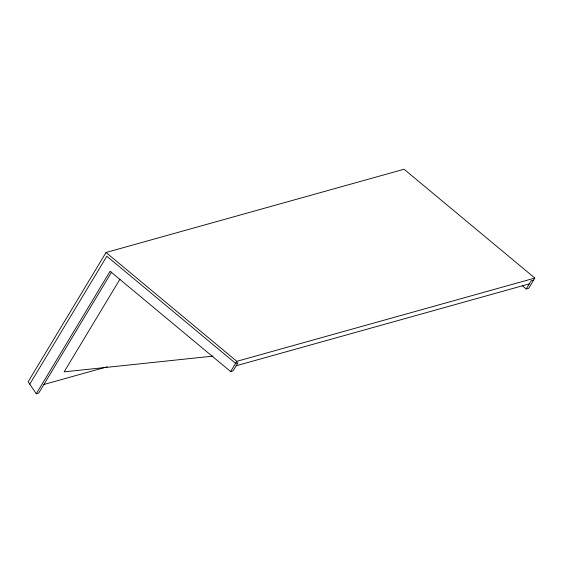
<?xml version="1.0" encoding="UTF-8"?>
<svg xmlns="http://www.w3.org/2000/svg" width="563" height="563" viewBox="0 0 563 563"><rect width="100%" height="100%" fill="white"/><g stroke="black" fill="none" stroke-linecap="round" stroke-linejoin="round"><path stroke-width="0.84" d="M522.197 285.624L526.236 288.988L528.678 288.305L534.85 278.059L404.065 169.238L106.027 252.498L28.15 381.749L36.264 393.762L38.706 393.08L111.622 272.07M29.776 384.149L106.836 256.249L235.58 363.374L238.022 362.692L233.082 370.883L230.64 371.566L110.081 271.253L36.264 393.762M119.954 279.22L64.133 371.854L213.039 356.112M230.64 371.566L236.812 361.326L534.85 278.059M526.236 288.988L531.169 280.796L533.618 280.114M43.942 384.48L107.301 366.773M236.171 365.76L529.319 283.865M106.027 252.498L236.812 361.326"/></g></svg>
